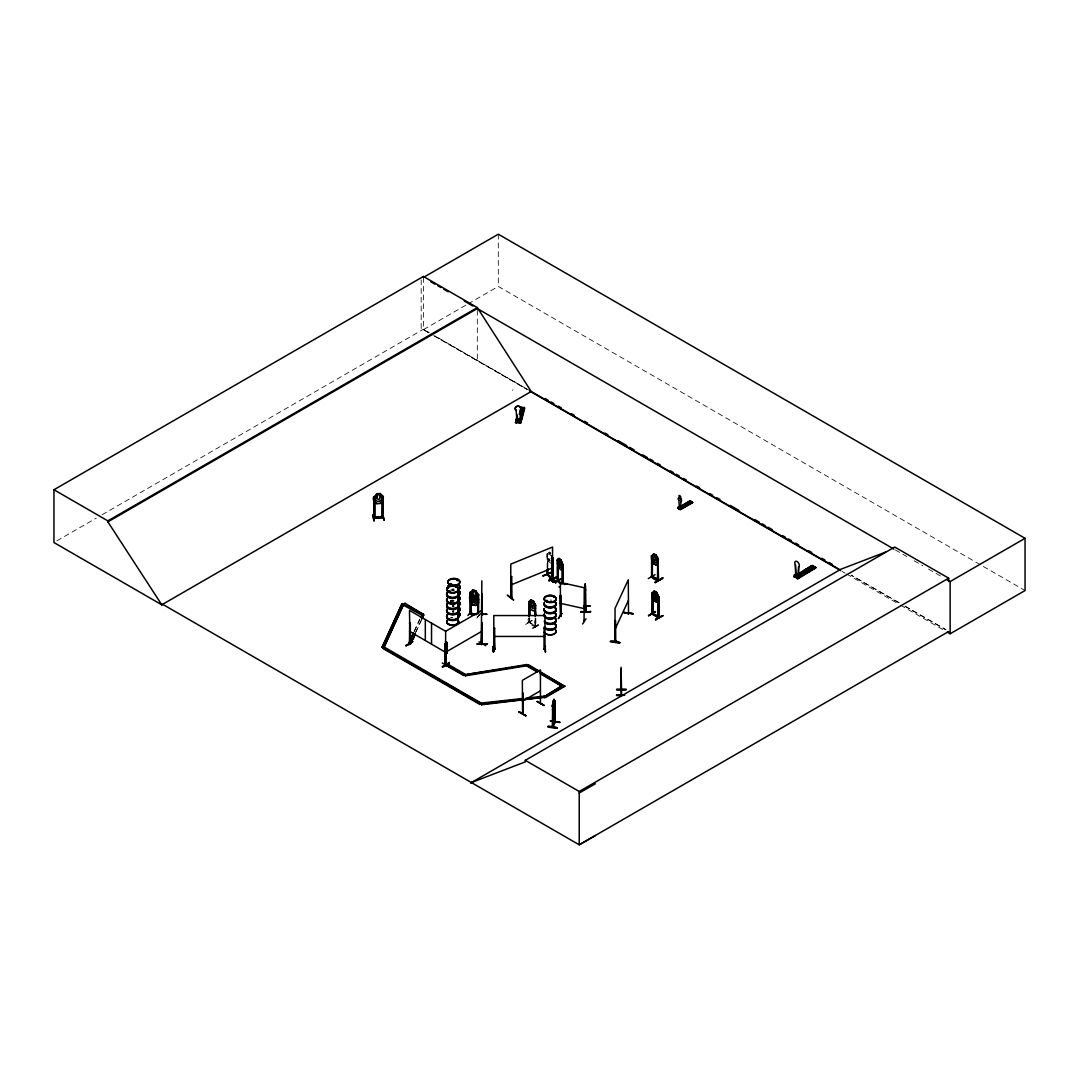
<?xml version="1.0" encoding="UTF-8"?>
<svg xmlns="http://www.w3.org/2000/svg" width="1079" height="1079" viewBox="0 0 1079 1079"><rect width="100%" height="100%" fill="white"/><g stroke="black" fill="none" stroke-linecap="round" stroke-linejoin="round"><path stroke-width="0.75" stroke-dasharray="5 3.75" d="M547.916 566.839L547.592 553.878L547.646 566.947M550.843 563.265L548.887 561.714L550.398 554.93L549.494 552.853L548.901 556.656L550.101 558.922M451.629 600.747L451.13 600.855M532.325 620.479L525.554 624.377M414.215 631.013L419.785 618.995M414.215 631.674L419.785 619.643M415.321 632.793L420.891 620.776M416.022 631.943L421.592 619.926M529.56 622.246C527.712 619.993 530.49 626.926 529.56 618.186M528.953 617.835C525.163 622.017 534.577 628.234 535.791 625.537L529.627 622.516L535.656 625.78M529.883 622.124L529.115 621.72M529.452 622.988L529.789 618.051M535.211 617.97L534.914 626.171L534.982 618.105M479.71 613.964L476.729 618.186L481.153 613.25M480.668 613.142L476.81 618.146M547.147 568.147L547.08 553.608L548.941 551.801L550.843 553.325M56.863 540.862L96.26 518.109M102.1 514.75L423.4 329.243L429.226 332.615M423.4 277.438L423.4 329.688L466.614 304.737M468.057 303.9L498.309 286.434L1025.05 590.55M512.296 390.247L513.038 389.829M525.594 624.512L532.392 620.155L525.594 624.08M532.419 628.018L539.19 624.08L532.392 628.423L539.217 624.134L539.554 624.728M532.729 628.571L539.54 624.674L532.77 628.625M450.874 600.936L451.373 600.356L450.442 600.909M451.332 600.868L450.482 601.124M547.916 553.972L546.999 553.635L547.053 556.98M546.999 556.953L548.982 561.673M450.442 600.329L451.049 600.194M450.509 601.003L450.955 601.003A5.975 3.453 0 0 1 453.895 600.639M450.874 601.273L452.33 601.623A5.988 3.453 0 0 1 450.901 601.219M535.548 626.494L535.589 618.456M428.943 332.777L421.188 328.326L421.188 279.866M434.783 336.135L529.776 390.665L435.053 335.974M899.293 602.81L851.061 575.12L899.117 602.905M905.133 606.169L946.054 629.65M895.327 549.912L906.873 556.575M914.075 560.729L922.734 565.733M928.506 569.065L941.481 576.564M904.957 606.277L945.757 629.826M423.4 329.688L432.139 334.733M433.596 335.569L526.93 389.465M842.146 571.452L845.073 573.138M846.529 573.974L899.063 604.307M900.52 605.157L945.757 631.269M534.914 625.415L534.887 626.13M550.722 553.419C547.363 548.698 547.296 558.463 549.198 559.907L550.425 560.891M547.417 553.567L547.417 568.04M535.831 618.321L535.899 626.4L529.182 622.529L529.182 617.701M498.309 234.197L498.309 286.434M477.309 310.239L477.309 360.818M453.895 601.354A5.961 3.439 0 0 1 450.914 600.895M453.895 590.523A6.069 3.507 0 0 1 452.33 590.402M453.895 590.146A5.988 3.453 0 0 1 452.344 590.024A5.975 3.453 0 0 1 453.895 589.97M450.914 589.458A5.975 3.453 0 0 1 453.895 588.999M452.33 589.7A6.069 3.507 0 0 1 453.895 589.579M452.33 589.404A6.069 3.507 0 0 1 453.895 589.282M452.357 617.687A5.975 3.453 0 0 1 450.914 617.336M453.895 612.332A5.975 3.453 0 0 1 452.357 612.211M453.895 606.964A6.069 3.507 0 0 1 452.33 606.843M450.86 600.423A6.069 3.507 0 0 1 452.33 600.072M453.895 606.573A5.988 3.453 0 0 1 452.344 606.452M452.357 606.519A5.975 3.453 0 0 1 453.895 606.398M452.33 606.128A6.069 3.507 0 0 1 453.895 606.007M452.33 605.832A6.069 3.507 0 0 1 453.895 605.71M450.86 600.72A6.069 3.507 0 0 1 453.895 600.248M452.357 611.361A5.961 3.439 0 0 1 453.895 611.24M452.344 617.822A6.002 3.466 0 0 1 450.901 617.485M451.089 590.631A5.975 3.453 0 0 1 454.178 590.631M550.128 600.072A5.988 3.453 0 0 1 551.679 600.18M453.895 610.997L452.33 611.119A6.002 3.466 0 0 1 453.895 611.024"/><path stroke-width="1.5" d="M486.818 614.234L481.814 614.45M585.128 587.313L585.263 585.074M585.061 586.396L585.223 583.928L585.236 589.121M590.065 606.115L583.672 606.236M521.454 413.527L519.565 412.839M680.62 508.115L681.024 501.519A2.131 1.227 60 0 0 680.714 498.606L680.62 498.66A2.131 1.227 60 0 1 680.93 501.573L681.024 501.519M798.177 576.712L798.649 566.92A3.197 1.861 59.5 0 0 798.649 563.225A3.197 1.861 59.5 0 0 795.412 561.39A3.197 1.861 59.5 0 0 795.412 565.086L795.628 575.444M562.968 583.726L562.469 564.02L562.199 583.429M585.236 590.577L585.223 583.928L585.007 585.479M657.934 580.057L658.325 580.623L658.244 559.691L655.965 555.199L653.739 553.918L651.433 555.806L652.134 555.968M658.487 559.556L657.583 559.138L657.637 580.313L657.866 559.205L658.554 580.489L651.824 576.564L651.837 555.712M658.864 617.134C643.219 610.188 662.56 616.257 658.109 617.539L658.15 596.39M519.984 420.945L520.658 410.816A3.197 2.59 14.5 0 0 520.658 407.12A3.197 2.59 14.5 0 0 516.194 406.743A3.197 2.59 14.5 0 0 516.153 410.546L516.194 410.438A3.197 2.59 14.5 0 1 516.194 406.743A3.197 2.59 14.5 0 1 520.631 407.242A3.197 2.59 14.5 0 1 520.631 410.937L520.658 410.816M374.791 497.176L373.806 497.23L376.868 493.696L380.105 493.562M554.741 704.277L553.095 711.155L553.945 699.394L554.336 704.371L553.244 708.701L552.718 707.878M553.77 700.541L552.704 727.273L553.095 701.215L552.273 706.313L552.961 705.841L552.394 727.219L555.253 721.204L554.593 721.703M585.007 588.716L585.236 595.743L585.465 594.192M615.664 641.506L614.963 641.182L615.65 640.697L615.394 642.032L615.583 620.6M615.596 641.56L615.259 620.546M628.517 613.87L628.288 579.787L615.043 608.34L615.017 641.992M628.383 613.911L628.679 612.643L628.072 613.87M552.34 727.098L553.028 726.801M554.552 722.337L554.512 701.229M554.741 701.013L555.253 721.959L552.812 727.165M585.29 592.506L585.223 593.275L585.061 588.878M610.39 641.614C616.055 639.294 628.652 645.674 610.404 641.533M610.512 641.236L619.791 642.693M557.047 728.258C549.305 724.508 540.633 727.044 557.061 728.19M557.169 727.893L547.876 726.545L557.182 727.543M679.109 497.783L679.204 497.729A2.131 1.227 60 0 0 678.893 500.292L678.799 500.346A2.131 1.227 60 0 1 679.109 497.783L679.231 495.639M679.918 507.063L679.163 506.982M679.365 507.413L679.406 508.722L679.743 506.685M551.908 580.88L552.003 557.438L552.893 557.978L552.731 580.88C550.533 581.514 553.945 579.167 551.908 580.124M518.689 419.367L518.136 420.662L517.812 420.028M517.758 420.392C519.147 417.357 517.92 422.442 518.163 419.205M518.999 711.722L525.81 715.606M552.381 706.327L553.203 701.229M560.824 616.136L560.365 595.136L560.77 616.096M584.076 621.531L584.265 587.731L560.365 582.444L560.46 615.988M583.941 620.438L583.766 621.464M585.546 605.683L585.398 611.334M807.564 571.007L806.242 570.251L806.013 571.384L807.564 570.467L805.5 570.481L807.456 570.926M482.273 642.774L481.747 643.543M482.286 643.92L481.409 644.514L481.841 622.583L482.097 644.15M451.656 584.171C450.739 582.552 449.296 585.169 450.577 583.591M448.527 591.454L450.213 591.117M451.278 584.265L450.874 583.591M448.904 591.548L449.606 591.144M456.97 580.462L457.928 580.381L457.415 579.868M456.957 580.3L457.685 580.569M456.363 587.381L455.972 587.475M546.81 600.437L546.055 601.151L547.201 601.529M547.795 601.057C546.419 599.641 546.824 602.352 547.107 600.437M554.161 597.065L553.514 597.442M553.648 597.226L553.986 597.253M686.77 503.92L685.651 504.014M658.082 596.647L659.026 596.822L659.094 617.768L652.336 613.911L652.336 593.018C651.163 596.013 653.024 601.246 656.612 602.325L658.891 600.315M621.598 695.173L621.126 669.034M559.583 559.273L558.989 563.076L560.19 565.342L560.81 563.103L559.677 559.246M561.943 613.411L558.315 618.658L561.714 613.479M515.519 422.55L517.448 415.118M517.313 416.305L515.722 422.388L516.962 422.658M515.816 422.388L517.354 416.454M516.032 422.577L517.569 416.642M517.475 418.139L516.747 422.469M517.219 419.65L516.45 422.617L515.775 420.864L520.914 421.12L520.914 419.771L520.145 422.334L516.14 421.983L516.167 419.353L516.531 420.473L520.537 420.823L520.537 419.731M517.461 419.677L518.905 419.798L517.461 419.677L517.461 421.956M519.741 412.286L520.914 407.808M517.812 420.19L518.014 419.637M518.082 419.34L518.257 420.082M518.878 422.213L518.905 419.798M520.011 419.879L523.436 407.714L520.617 419.933M519.97 422.887L519.228 422.833L523.436 407.714M520.145 422.334L520.537 420.823M520.55 421.444L524.367 407.525L519.619 407.39M524.367 407.525L520.564 422.793M796.491 574.594L795.897 575.673L796.612 575.201M585.519 606.115L585.843 611.847L585.331 590.24M442.242 662.965L449.066 666.849M531.812 600.666L531.084 604.537L532.554 606.668L533.309 604.361L531.88 600.625M654.467 554.768L653.739 558.625L655.209 560.756L655.965 558.45L654.548 554.714M655.007 592.061L654.279 595.932L655.749 598.063L656.518 595.743L655.074 592.02M796.477 575.094L796.855 574.406L796.019 575.66M481.841 642.72L481.625 644.473M482.178 622.583L482.232 643.92M513.604 600.086C500.71 589.188 511.352 599.331 513.577 599.654M473.721 595.554L472.791 599.587L474.679 601.367L475.65 598.872L474.679 595.797L473.681 595.608M679.379 507.332L678.893 500.292M553.379 582.404L561.215 579.194M543.263 575.984L551.072 572.436L543.007 575.849M517.987 420.527L518.433 419.38L517.758 420.23M531.151 599.776L529.964 604.914L532.945 608.61L534.415 607.49L533.417 601.003L531.043 599.722L528.777 601.718L529.789 601.974M552.529 578.479C549.575 578.02 545.138 574.446 547.916 568.444M552.097 577.845L552.961 578.843M552.907 578.857L547.552 574.487M623.824 612.656L633.238 613.722L623.959 612.319M557.83 580.704L557.209 580.205L558.113 580.515L557.735 581.46L557.546 560.001L557.627 581.406M557.25 581.095L561.067 584.103M558.059 581.284L558.045 565.234M648.722 615.772L655.519 611.537L648.425 615.65M440.569 680.215L382.114 647.238L401.981 603.768L423.683 614.774L422.294 618.429M382.114 647.238L401.981 603.768M522.533 698.531L481.18 703.09L383.908 646.861L382.6 648.277L383.908 647.508L403.789 604.038L405.111 603.282L423.197 614.383L421.889 615.138L401.981 604.415M383.908 647.508L403.789 604.038M415.321 633.454L410.438 643.961L408.631 643.691L413.513 632.523M420.486 617.498L423.197 613.722M410.721 639.186L413.513 633.171M410.074 623.433L409.467 623.082L410.317 623.298L410.155 644.379C408.172 642.544 414.956 639.766 414.619 634.304M421.592 619.279L423.683 614.774M553.109 701.269L554.026 699.529M552.542 705.477L552.637 726.68M553.945 699.394L554.943 701.566M552.408 709.55L553.203 711.169L554.04 709.362M550.519 720.853L559.677 722.161M552.664 726.086L555.172 721.972M559.799 722.283L550.398 720.745M615.043 629.232L628.288 600.693M376.868 493.696L375.357 499.671L377.461 501.519L379.552 501.398L381.615 499.294L380.091 493.508L383.288 496.677L383.288 499.995L380.105 503.502L376.868 503.637M372.66 515.29C376.409 532.756 371.095 502.477 374.197 520.793M520.564 412.61L521.373 413.675L519.538 413.796M409.386 643.947L410.398 644.203L410.317 623.298M446.126 664.529L446.261 643.623L446.153 664.543C446.274 666.417 443.644 662.681 445.964 664.017M652.957 613.465L652.134 613.344M652.66 593.544L652.957 614.234M493.184 651.999L493.17 646.429L493.669 651.595M652.417 576.146L651.527 575.943L652.107 576.321M481.625 643.704L482.273 643.543M518.972 712.086L525.824 715.579M525.783 715.984L519.012 711.668M560.635 616.311L560.783 595.23M582.552 624.026L586.005 618.78M450.172 584.103L451.278 584.103M451.561 584.211L449.983 584.332M448.958 591.022L448.716 591.616M547.363 600.99L546.46 600.585M685.651 504.419L686.959 504.325M373.671 517.933L374.737 517.866M382.384 496.758L382.155 517.421L383.22 517.354M518.689 419.556L517.987 420.001M447.057 650.502L445.667 652.188M445.789 644.23C449.741 639.874 443.86 644.905 446.504 643.758M445.789 648.358L447.367 646.564L445.479 648.169M478.523 598.144L475.691 600.76L472.723 599.991L469.81 595.918L469.851 592.546L470.026 613.573L470.849 613.735L470.903 592.641L469.972 592.6M474.679 591.063L473.721 590.82L471.334 600.248L473.263 602.716L475.178 603.215L477.066 601.731L477.066 599.25L474.72 591.009M469.81 592.6L472.777 589.997L471.334 595.514L473.263 597.982L475.178 598.481L477.066 596.997L475.731 590.766L478.658 594.826M472.737 594.934L475.691 595.541L478.617 599.614M469.81 600.652C479.197 613.533 463.147 595.311 472.723 594.772L473.721 596.39L475.691 595.541M478.523 594.893L477.673 594.381L477.754 613.911M471.469 610.701L467.922 615.502M478.469 602.932L478.469 599.681L475.61 595.675M478.577 602.986L475.65 605.548L472.737 604.699L475.691 605.481M470.822 592.695L470.633 613.735L470.849 612.966M445.479 644.055C447.785 643.057 444.454 639.834 446.166 643.205M383.18 499.914L380.105 503.502M511.095 597.874L511.77 597.591L510.704 597.753L510.785 564.128L552.556 547.053L552.556 580.65L551.855 580.934M493.71 648.614L494.748 648.573M493.683 648.385L494.748 648.385L494.748 649.342L494.654 628.248L493.791 628.248L494.56 649.369M545.043 648.614L544.207 648.614M562.631 567.837L560.837 569.725L558.989 568.134L557.115 560.055L559.043 558.221L560.891 559.812L562.779 564.573L562.698 583.833M557.115 560.055C561.633 554.943 555.523 564.816 559.3 566.327L560.514 567.311L561.714 566.327L560.918 559.745L562.779 564.573L562.092 563.858M562.712 567.81L560.891 569.577M521.373 413.459L519.538 413.581M533.417 601.003L535.602 605.656L535.602 608.974L533.417 610.943L531.084 609.595L528.858 604.995M656.005 565.072L658.338 563.022L656.005 565.072L653.699 563.751L651.514 559.084L651.514 555.766M652.026 613.25L652.04 614.086L658.81 617.903L658.783 596.957L656.612 592.384L654.306 591.063L652.026 593.194L654.306 591.063L656.545 602.365L658.824 600.234L659.026 596.822M373.779 517.165L374.669 517.313M374.642 517.88L374.75 496.96M382.398 517.623L382.249 496.502L383.126 496.461L383.261 517.542L383.112 516.558L374.534 517.07M515.425 422.536L520.887 422.968L524.731 408.132L521.197 407.525M520.145 422.914L520.523 421.269M449.457 591.98L450.213 591.616M686.77 504.648L686.082 504.608M493.683 649.153L494.748 649.153M544.207 649.369L545.07 648.385L544.207 649.099M544.099 649.153L545.07 649.153M544.976 649.396L544.976 615.556L493.791 615.556L493.818 649.369M511.635 597.645L511.486 576.537L510.785 576.82L510.906 597.914C510.097 596.539 512.795 596.795 510.785 596.957M552.758 580.07L552.016 580.381M690.047 501.128C686.797 500.818 694.485 504.864 688.941 501.519M690.452 501.33L678.489 508.6M680.053 509.504L692.583 502.558L690.182 500.791M690.182 500.98L677.747 508.155L690.182 500.98L692.597 502.585L680.363 509.666L677.936 508.047L679.177 506.429L679.257 507.44M797.597 578.56L815.737 567.406L812.298 565.463L793.942 576.685M811.61 567.109L795.007 577.305M797.3 578.546L797.57 577.036L799.418 575.943L797.3 576.887L797.3 577.966L794.4 576.334L795.978 574.001L794.144 575.094L794.306 576.901M794.144 576.456L797.84 578.843L815.778 567.837M522.641 692.893L522.883 713.934M540.431 703.521L540.431 669.924L522.344 680.377L522.614 714.123M537.221 701.525L544.18 705.41L537.355 701.458M522.883 713.206L522.533 713.772M795.412 565.086L796.1 575.485L796.248 574.163M798.649 566.92L798.312 576.631L795.668 575.242L799.148 576.887L799.148 575.795M809.169 571.277C807.915 574.298 800.942 570.373 805.743 569.334L809.169 571.546L805.743 569.334M812.662 569.213C811.408 572.248 804.435 568.309 809.223 567.284L812.662 569.496L809.223 567.284M815.737 567.406C814.483 570.44 807.51 566.502 812.298 565.463M798.069 574.176L812.042 565.895L815.737 567.675M798.514 574.419L812.487 566.165M794.522 577.009L813.161 566.542M796.72 578.236L815.077 567.284M815.751 567.662L796.936 578.182M410.708 643.165L412.879 641.466L405.758 645.633L410.371 644.163M445.074 664.583L445.276 643.489L445.829 665.055L446.032 664.246M481.585 644.446L482.084 623.217M478.995 641.843L485.793 645.701M449.215 662.439C450.226 665.662 433.03 670.652 449.309 662.884M481.247 644.257L481.854 580.839M656.612 592.384L657.624 598.872L656.14 599.991L654.643 599.142L653.146 596.309L654.306 591.063L656.585 592.452L658.824 597.038L658.109 596.633M651.959 596.431L654.238 601.043M658.096 617.471L658.406 599.681M655.6 619.359C673.943 611.078 653.092 618.726 655.978 619.993M655.6 619.805L662.398 615.772M161.863 604.847L53.95 542.548L53.95 489.758L423.4 276.467L477.309 307.596L531.232 391.502L839.961 569.752M53.95 489.758L107.873 520.887L477.309 307.596M595.365 835.578L579.221 844.803L162.659 604.307L161.783 604.806L107.873 521.872L477.309 308.567L893.884 549.076M161.783 604.806L531.232 391.502M403.789 604.699L405.111 603.282M468.219 674.254L463.646 675.521L445.546 665.069L445.654 631.282L481.854 610.39M445.506 641.573L446.355 643.097L446.018 641.654M679.352 506.523L677.936 507.143M684.518 504.068C690.573 506.779 681.888 504.513 685.758 503.353L688.024 504.648M686.864 502.895L688.105 501.991L690.371 503.475L688.105 501.991M690.627 501.236L678.543 508.614L677.922 508.142M678.111 507.966L680.026 509.072L681.267 507.629L681.442 508.641M679.581 509.207L692.017 502.018L692.583 502.558M692.448 502.099L679.783 509.221M692.448 502.274L679.918 509.409L680.026 508.344M445.506 645.701L446.166 647.319L446.018 645.781M446.841 644.837L446.693 643.273L447.367 644.918M447.367 646.564C444.858 647.413 448.662 651.123 446.693 647.387M446.166 651.446L445.506 649.828L446.531 651.176M528.777 605.036L529.182 601.623L529.182 616.096M445.479 652.296L481.854 631.282M445.789 652.471L409.467 631.282M446.841 653.078L446.693 651.514L447.367 653.159M534.982 614.895L535.211 605.103L535.831 615.111M535.831 605.467L533.309 601.111M465.454 675.144L528.575 664.826L564.762 686.365L528.575 665.473L465.454 675.791L464.968 674.105L446.868 663.652L445.546 664.421L463.646 674.861L526.768 664.543L527.253 666.242L537.382 672.082M445.546 665.069L446.868 664.313L453.827 668.333M656.032 555.159L657.071 561.579L655.6 562.698L654.117 561.849L652.62 559.016C651.028 551.086 658.055 554.363 658.257 559.758M653.739 563.683L656.032 564.924M648.263 578.6L655.047 574.675M657.57 579.652C663.045 580.515 642.504 572.275 657.799 579.517M655.047 582.08C666.943 576.955 664.691 575.539 655.425 582.714M655.047 582.512L662.196 578.762L661.832 578.169M382.6 647.616L479.926 703.818L481.247 703.049L481.531 704.803L544.382 697.223L544.032 696.171L525.837 698.167M382.6 648.277L479.926 704.466L481.247 703.049L481.531 704.803M522.344 701.269L540.431 690.83M564.762 686.365L545.354 697.587L544.032 696.818L562.119 685.718L544.032 696.818L544.382 697.884M544.032 696.171L545.354 696.926L564.762 685.718M470.525 783.044L840.838 569.253L885.508 552.124M471.388 782.545L525.311 761.868L525.311 760.344L894.747 547.053L948.67 578.182L948.67 581.514M525.311 760.344L579.221 791.473L948.67 578.182M947.254 579.895L950.14 581.554L1025.05 538.313L1025.05 590.55L950.14 633.791L947.227 632.119M948.67 631.512L579.221 844.803L579.221 791.473M579.221 792.998L595.365 783.772M519.565 413.055L520.28 412.825M685.758 504.068L686.446 503.96M510.987 576.982L511.689 576.685M551.855 560.041L552.758 559.907L551.855 560.041L551.976 581.122L552.758 580.799M543.034 575.808L551.113 572.423M547.7 574.487L552.057 577.993M549.939 578.438L555.968 582.768L550.371 578.263M548.914 580.165L556.724 576.941L548.914 580.596L557.02 577.616L548.955 580.515M549.224 580.799L557.02 577.602M510.785 597.726L511.486 597.429M510.785 585.02L552.556 567.945M559.07 568.093L557.196 563.332M553.122 582.255L561.269 578.87L553.149 582.228M564.196 584.467L567.109 584.036M482.192 614.99L482.178 593.531M797.044 575.053L795.493 574.473L795.493 576.766C797.651 579.113 795.479 573.839 797.071 574.716M679.325 495.423L680.512 496.286M511.567 597.402L511.486 576.537M373.873 517.138L373.927 518.176L373.779 497.028L374.642 496.947L374.723 518.109M373.873 517.893L383.072 517.623M382.357 516.625L383.207 516.828M409.737 643.084L410.438 643.961M657.92 579.329C659.997 582.889 649.045 577.238 652.539 576.213M471.469 673.755L474.72 673.242M477.97 672.743L481.234 672.244M484.484 671.731L487.735 671.232M490.985 670.733L494.236 670.234M499.118 669.479L502.369 668.967M505.619 668.467L508.883 667.968M512.134 667.456L517.003 666.701M520.267 666.202L523.517 665.703M487.789 703.009L492.752 702.469M497.716 701.916L502.679 701.377M507.643 700.824L512.606 700.284M517.569 699.731L520.874 699.367M527.483 698.639L530.801 698.275M537.409 697.547L540.714 697.182M481.531 704.142L544.382 697.223M552.637 580.61L552.556 579.882M450.901 584.278L450.172 583.995M450.118 584.44L451.224 584.022M557.479 580.853L557.546 566.435M376.922 493.845L380.051 493.656L383.193 496.718L382.263 496.772M373.927 517.407L382.398 516.868M383.153 517.556L373.914 518.149M383.868 520.145L382.87 514.629M658.743 617.862L658.729 617.134M583.658 606.061L590.078 605.805L583.685 606.371M580.839 611.537C593.585 612.265 594.151 611.024 580.853 612.265M482.219 613.681L486.818 614.356L482.016 613.938M493.791 628.45L494.654 628.248M544.099 628.261L544.976 628.45L544.099 628.261L544.005 649.342M477.215 643.664C493.939 644.595 487.303 643.071 477.228 644.311M477.215 644.082L486.818 644.325M545.569 646.469L545.043 646.038L545.192 651.945M545.043 646.038L545.623 651.972M493.791 636.448L544.976 636.448M620.991 686.419L620.991 672.406M616.595 689.387L626.198 689.36M616.595 689.548L626.198 689.575M624.593 694.876L616.595 694.822L616.595 695.55L623.001 695.469M616.595 695.24L624.593 695.267M547.606 574.23L547.053 573.799L547.997 574.891M557.546 580.893L560.257 583.119M520.806 408.766L523.976 409.305L520.806 409.035M520.55 409.764L523.706 410.317L520.55 410.047M520.159 411.274L523.315 411.827L520.159 411.544M519.808 412.61L522.964 413.163M519.417 414.12L522.573 414.66L519.417 414.39M520.011 420.837L516.814 420.675L516.194 410.438M623.851 612.535L633.252 613.749M423.683 615.421L421.889 614.49M408.631 643.03L410.317 643.408M382.114 646.577L383.908 646.861M554.876 700.945L554.849 705.855M550.425 721.055L559.691 722.498M554.619 722.404L554.849 709.065M560.365 603.336L584.265 608.637M475.731 590.766L472.723 590.051L475.65 590.887M477.673 594.677L477.889 613.735M475.07 614.612C467.558 615.934 470.66 610.862 470.215 613.331L470.983 613.56M476.432 614.423L470.849 613.182L476.298 614.598M652.606 613.614L652.674 614.396M795.776 575.579L796.491 575.242L795.331 574.567L795.331 576.86M529.479 602.149L529.56 614.976M810.464 566.556L813.89 568.498M807.389 568.377L810.815 570.305M803.895 570.427L807.321 572.356M652.336 593.018L652.134 614.113M655.169 611.712L648.776 615.475M445.034 643.623L445.667 643.934M412.502 641.681L406.136 645.849M446.571 664.071L444.98 663.801M445.654 631.282L409.467 610.39L410.074 644.338M1025.05 538.313L498.309 234.197L423.4 277.438L423.4 276.467M430.683 281.646L435.053 284.168M437.966 285.854L440.879 287.54M443.793 289.226L448.163 291.748M464.199 301.001L472.939 306.045M545.205 398.569L548.119 400.255M551.032 401.941L553.945 403.613M558.315 406.136L561.228 407.822M571.425 413.702L574.338 415.388M584.521 421.269L587.435 422.955M604.914 433.043L607.828 434.729M618.024 440.61L626.764 445.654M629.677 447.34L634.034 449.862M642.774 454.906L647.144 457.429M650.057 459.114L652.97 460.787M657.34 463.309L660.254 464.995M670.45 470.876L673.363 472.562M676.277 474.247L679.19 475.92M683.56 478.442L686.473 480.128M696.656 486.009L699.57 487.695M709.766 493.575L712.679 495.261M717.049 497.783L719.963 499.469M730.159 505.35L738.899 510.394M754.909 519.646L759.279 522.169M762.192 523.854L765.105 525.527M768.019 527.213L772.389 529.735M782.585 535.616L785.499 537.302M788.412 538.987L791.325 540.66M795.695 543.182L798.595 544.868M808.791 550.749L811.705 552.435M821.901 558.315L824.815 560.001M829.185 562.523L832.098 564.209M529.843 391.137L840.689 570.602M686.864 502.706L689.13 504.014M678.826 506.739L678.826 508.263L678.718 506.793L679.527 507.13M679.096 507.265L680.714 508.061M652.215 556.211L651.608 555.847L651.608 576.833L651.527 575.943M534.874 604.982L535.589 615.246M527.253 665.581L537.382 671.435M540.282 673.107L563.44 687.134M540.282 673.755L561.997 686.298M409.278 606.344L423.197 614.383M456.606 669.938L465.454 675.791M443.469 681.901L459.452 691.126M462.365 692.799L481.247 703.71M795.924 575.04L795.978 574.001M550.007 578.344L555.591 582.808M561.336 583.442L557.83 580.92L561.067 583.564M559.016 586.666L559.273 587.232M409.454 644.015L409.696 622.947M373.685 500.575C382.303 507.858 370.812 500.791 373.685 497.203M522.91 713.907L522.883 693.028M527.253 666.242L526.768 664.543M447.178 645.026L446.504 643.381L447.03 644.729M447.178 649.153L446.504 647.508L447.03 648.857M445.694 649.72L446.355 651.338L445.829 650.017M447.178 653.281L446.504 651.622L447.03 652.97M553.109 705.99L553.392 706.678L553.662 700.514M551.774 555.725L552.704 558.14L551.693 555.766M621.126 695.132L621.126 667.294M449.269 662.506L442.471 666.822M384.272 520.172L382.735 514.265M590.442 612.076L590.429 611.334M585.236 595.743L585.115 588.702M590.429 611.699L580.839 611.901M950.14 581.554L950.14 633.791M799.418 575.943L799.418 577.305M680.714 496.718L680.62 498.66M652.957 596.579L653.024 614.302M652.458 560.891L652.282 577.144L652.04 555.914M626.198 689.697L616.595 689.697M585.452 585.492L585.465 611.874M585.115 585.398L585.155 606.951M562.469 568.849L562.469 583.307M555.172 701.08L555.24 722.053M552.381 557.573L552.381 578.465M547.646 568.552L547.646 575.04L547.417 569.645M547.147 569.752L547.12 574.662M543.991 705.531L537.18 701.62M535.211 608.327L535.211 616.365M529.789 605.198L529.789 614.841M528.926 601.745L528.953 616.23M478.685 594.65L478.536 612.508M445.276 643.489L445.384 664.408M431.533 623.122L431.533 644.028M425.315 619.535L425.315 640.427M107.873 520.887L107.873 521.872M459.074 585.924A5.975 3.453 0 0 1 458.13 590.092M448.122 588.541A5.975 3.453 0 0 1 448.122 586.76M459.074 584.966A5.975 3.453 0 0 1 458.13 589.121M448.122 587.583A5.975 3.453 0 0 1 448.122 585.789M459.155 585.56A6.069 3.507 0 0 1 458.197 589.795M448.041 588.23A6.069 3.507 0 0 1 448.041 586.41M459.155 585.263A6.069 3.507 0 0 1 458.197 589.498M448.041 587.92A6.069 3.507 0 0 1 448.041 586.113M459.155 591.036A6.069 3.507 0 0 1 458.197 595.257M459.074 590.726A5.975 3.453 0 0 1 458.13 594.893M459.088 591.683A5.988 3.453 0 0 1 458.13 595.864M459.061 596.188A5.961 3.439 0 0 1 458.116 600.342M459.155 591.332A6.069 3.507 0 0 1 458.197 595.554M459.088 596.512A6.002 3.466 0 0 1 458.143 600.693M459.074 601.394A5.975 3.453 0 0 1 458.13 605.562M459.155 607.464A6.069 3.507 0 0 1 458.197 611.699M459.074 607.167A5.975 3.453 0 0 1 458.13 611.321M459.074 602.365A5.975 3.453 0 0 1 458.13 606.519M459.155 602.001A6.069 3.507 0 0 1 458.197 606.223M459.088 608.124A5.988 3.453 0 0 1 458.13 612.292M459.061 612.629A5.961 3.439 0 0 1 458.116 616.783M459.155 607.76A6.069 3.507 0 0 1 458.197 611.995M459.155 601.704A6.069 3.507 0 0 1 458.197 605.926M459.061 597.065A5.961 3.439 0 0 1 458.116 601.219M459.088 596.754A6.002 3.466 0 0 1 458.143 600.936M459.088 612.953A6.002 3.466 0 0 1 458.143 617.134M459.088 612.764A6.002 3.466 0 0 1 458.143 616.945M457.887 598.602A6.069 3.507 0 0 1 452.627 603.862A6.069 3.507 0 0 1 447.38 598.602M457.806 598.966A5.975 3.453 0 0 1 452.627 604.146A5.975 3.453 0 0 1 447.461 598.966M457.82 603.593A6.002 3.466 0 0 1 452.627 608.785A6.002 3.466 0 0 1 447.434 603.593M457.793 603.458A5.961 3.439 0 0 1 452.627 608.623A5.961 3.439 0 0 1 447.475 603.458M457.806 603.781A5.975 3.453 0 0 1 452.627 608.961A5.975 3.453 0 0 1 447.461 603.781M457.887 592.843A6.069 3.507 0 0 1 452.627 598.09A6.069 3.507 0 0 1 447.38 592.843M457.82 597.995A5.988 3.453 0 0 1 452.627 603.188A5.988 3.453 0 0 1 447.448 597.995M457.806 593.207A5.975 3.453 0 0 1 452.627 598.373A5.975 3.453 0 0 1 447.461 593.207M457.887 598.305A6.069 3.507 0 0 1 452.627 603.566A6.069 3.507 0 0 1 447.38 598.305M457.887 592.546A6.069 3.507 0 0 1 452.627 597.793A6.069 3.507 0 0 1 447.38 592.546M457.806 592.236A5.975 3.453 0 0 1 452.627 597.402A5.975 3.453 0 0 1 447.461 592.236M457.887 615.043A6.069 3.507 0 0 1 452.627 620.29A6.069 3.507 0 0 1 447.38 615.043M457.806 615.408A5.975 3.453 0 0 1 452.627 620.573A5.975 3.453 0 0 1 447.461 615.408M457.793 619.899A5.961 3.439 0 0 1 452.627 625.065A5.961 3.439 0 0 1 447.475 619.899M457.793 604.321A5.961 3.439 0 0 1 452.627 609.487A5.961 3.439 0 0 1 447.475 604.321M457.82 620.02A6.002 3.466 0 0 1 452.627 625.213A6.002 3.466 0 0 1 447.434 620.02M457.806 620.223A5.975 3.453 0 0 1 452.627 625.402A5.975 3.453 0 0 1 447.461 620.223M457.82 604.024A6.002 3.466 0 0 1 452.627 609.217A6.002 3.466 0 0 1 447.434 604.024M457.887 609.271A6.069 3.507 0 0 1 452.627 614.531A6.069 3.507 0 0 1 447.38 609.271M457.806 614.437A5.975 3.453 0 0 1 452.627 619.616A5.975 3.453 0 0 1 447.461 614.437M457.806 609.635A5.975 3.453 0 0 1 452.627 614.814A5.975 3.453 0 0 1 447.461 609.635M457.887 614.747A6.069 3.507 0 0 1 452.627 619.993A6.069 3.507 0 0 1 447.38 614.747M457.887 608.974A6.069 3.507 0 0 1 452.627 614.234A6.069 3.507 0 0 1 447.38 608.974M457.806 608.664A5.975 3.453 0 0 1 452.627 613.843A5.975 3.453 0 0 1 447.461 608.664M555.28 613.047A5.948 3.439 0 0 1 550.91 618.159A5.948 3.439 0 0 1 544.382 613.87M555.307 602.756A5.988 3.453 0 0 1 550.91 607.922A5.988 3.453 0 0 1 544.342 603.593M555.307 601.799A5.988 3.453 0 0 1 550.91 606.951A5.988 3.453 0 0 1 544.342 602.635M555.307 608.529A5.988 3.453 0 0 1 550.91 613.681A5.988 3.453 0 0 1 544.342 609.365M555.388 608.165A6.069 3.507 0 0 1 550.924 613.398A6.069 3.507 0 0 1 544.261 609.015M555.388 607.868A6.069 3.507 0 0 1 550.924 613.101A6.069 3.507 0 0 1 544.261 608.718M555.307 607.558A5.988 3.453 0 0 1 550.91 612.71A5.988 3.453 0 0 1 544.342 608.394M555.388 602.406A6.069 3.507 0 0 1 550.924 607.625A6.069 3.507 0 0 1 544.261 603.242M555.388 602.109A6.069 3.507 0 0 1 550.924 607.329A6.069 3.507 0 0 1 544.261 602.945M555.307 613.371A5.975 3.453 0 0 1 550.91 618.523A5.975 3.453 0 0 1 544.356 614.207M555.294 613.911A5.961 3.439 0 0 1 552.408 618.806A5.961 3.439 0 0 1 544.369 616.514M544.167 615.623A5.961 3.439 0 0 1 544.369 614.733M555.321 613.587A6.002 3.466 0 0 1 553.122 618.321A6.002 3.466 0 0 1 544.935 617.053M544.126 615.313A6.002 3.466 0 0 1 544.329 614.423M555.321 629.583A6.002 3.466 0 0 1 552.421 634.519A6.002 3.466 0 0 1 544.329 632.213M555.321 629.785A6.002 3.466 0 0 1 552.421 634.722A6.002 3.466 0 0 1 544.329 632.415M555.307 624.97A5.975 3.453 0 0 1 553.109 629.677A5.975 3.453 0 0 1 544.949 628.41M555.307 618.227A5.988 3.453 0 0 1 552.421 623.149A5.988 3.453 0 0 1 544.342 620.857M555.388 624.606A6.069 3.507 0 0 1 552.448 629.596A6.069 3.507 0 0 1 544.261 627.263M555.307 623.999A5.988 3.453 0 0 1 552.421 628.922A5.988 3.453 0 0 1 544.342 626.616M555.307 619.198A5.988 3.453 0 0 1 552.421 624.121A5.988 3.453 0 0 1 544.342 621.814M555.388 624.309A6.069 3.507 0 0 1 553.163 629.097A6.069 3.507 0 0 1 544.868 627.816M555.388 618.833A6.069 3.507 0 0 1 553.163 623.622A6.069 3.507 0 0 1 544.868 622.34M555.388 618.537A6.069 3.507 0 0 1 553.163 623.325A6.069 3.507 0 0 1 544.868 622.043M471.982 596.903L473.533 599.816L471.914 601.974L474.018 600.396L476.122 603.067L474.531 600.059L476.082 598.049L474.059 599.438L472.116 596.903M377.96 494.209L376.935 498.552L378.999 499.712L380.064 496.906L378.999 494.142L377.96 494.209M493.602 646.051L493.589 651.959L493.629 646.038M585.465 590.914L585.236 585.857L585.465 590.968M450.901 584.831A5.988 3.453 0 0 0 459.883 581.837A5.988 3.453 0 0 0 450.901 578.843A5.988 3.453 0 0 0 450.901 584.831M450.914 585.317A5.961 3.439 0 0 0 459.856 582.336A5.961 3.439 0 0 0 450.914 579.356A5.961 3.439 0 0 0 450.914 585.317M450.901 585.034A6.002 3.466 0 0 0 459.897 582.04A6.002 3.466 0 0 0 450.901 579.032A6.002 3.466 0 0 0 450.901 585.034M449.633 592.115A5.988 3.453 0 0 0 458.615 589.121A5.988 3.453 0 0 0 449.633 586.126A5.988 3.453 0 0 0 449.633 592.115M449.66 592.587A5.948 3.439 0 0 0 458.575 589.62A5.948 3.439 0 0 0 449.66 586.639A5.948 3.439 0 0 0 449.66 592.587M449.633 592.317A6.002 3.466 0 0 0 458.629 589.323A6.002 3.466 0 0 0 449.633 586.315A6.002 3.466 0 0 0 449.633 592.317M547.134 601.677A5.988 3.453 0 0 0 556.117 598.683A5.988 3.453 0 0 0 547.134 595.689A5.988 3.453 0 0 0 547.134 601.677M547.147 602.176A5.961 3.439 0 0 0 556.09 599.196A5.961 3.439 0 0 0 547.147 596.215A5.961 3.439 0 0 0 547.147 602.176M547.134 601.88A6.002 3.466 0 0 0 556.13 598.885A6.002 3.466 0 0 0 547.134 595.891A6.002 3.466 0 0 0 547.134 601.88"/></g></svg>
